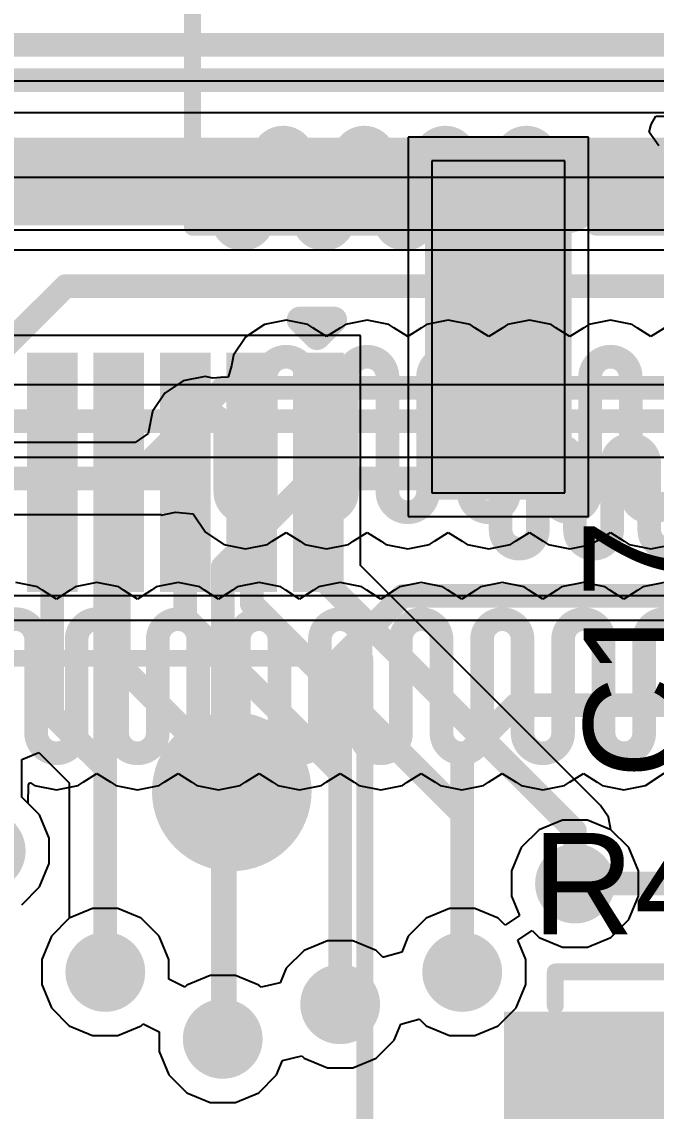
# Model space of a CAD drawing. Header units: inches. Extents: x -3 to 128, y -12 to 41.
# Drawn here: x 78.5 to 83.27, y 27.56 to 35.76 of the extents above; entities that cross this region are included whole.
import ezdxf

# ---------------------------------------------------------------- set-up
doc = ezdxf.new("R2010")
doc.units = ezdxf.units.IN
for name, color, linetype in [('Bottom Layer', 5, 'Continuous'), ('Layer 1', 16, 'Continuous'), ('Layer 2', 76, 'Continuous'), ('Top Layer', 1, 'Continuous'), ('Top Overlay', 2, 'Continuous'), ('Top Paste', 8, 'Continuous'), ('Top Solder', 216, 'Continuous'), ('Via Holes', 16, 'Continuous')]:
    doc.layers.add(name, color=color, linetype=linetype)
doc.styles.add('Arial', font='', dxfattribs={"height": 0.2})
doc.styles.get('Arial').set_extended_font_data('Arial')

msp = doc.modelspace()

# ---------------------------------------------------------------- hatches: boundary and pattern name
at = {"layer": 'Bottom Layer'}
h = msp.add_hatch(color=5, dxfattribs=at)
edge = h.paths.add_edge_path()
edge.add_arc((78.23, 29.5186), 0.3, 0, 360)
h = msp.add_hatch(color=5, dxfattribs=at)
edge = h.paths.add_edge_path()
edge.add_arc((82.6609, 29.2727), 0.3, 0, 360)
h = msp.add_hatch(color=5, dxfattribs=at)
edge = h.paths.add_edge_path()
edge.add_arc((79.1292, 28.6077), 0.3, 0, 360)
h = msp.add_hatch(color=5, dxfattribs=at)
edge = h.paths.add_edge_path()
edge.add_arc((81.8127, 28.6077), 0.3, 0, 360)
h = msp.add_hatch(color=5, dxfattribs=at)
edge = h.paths.add_edge_path()
edge.add_arc((80.895, 28.3647), 0.3, 0, 360)
h = msp.add_hatch(color=5, dxfattribs=at)
edge = h.paths.add_edge_path()
edge.add_arc((80.0121, 28.1043), 0.3, 0, 360)
at = {"layer": 'Layer 1'}
h = msp.add_hatch(color=16, dxfattribs=at)
edge = h.paths.add_edge_path()
edge.add_arc((78.23, 29.5186), 0.3, 0, 360)
h = msp.add_hatch(color=16, dxfattribs=at)
edge = h.paths.add_edge_path()
edge.add_arc((82.6609, 29.2727), 0.3, 0, 360)
h = msp.add_hatch(color=16, dxfattribs=at)
edge = h.paths.add_edge_path()
edge.add_arc((79.1292, 28.6077), 0.3, 0, 360)
h = msp.add_hatch(color=16, dxfattribs=at)
edge = h.paths.add_edge_path()
edge.add_arc((81.8127, 28.6077), 0.3, 0, 360)
h = msp.add_hatch(color=16, dxfattribs=at)
edge = h.paths.add_edge_path()
edge.add_arc((80.895, 28.3647), 0.3, 0, 360)
h = msp.add_hatch(color=16, dxfattribs=at)
edge = h.paths.add_edge_path()
edge.add_arc((80.0121, 28.1043), 0.3, 0, 360)
at = {"layer": 'Layer 2'}
h = msp.add_hatch(color=76, dxfattribs=at)
edge = h.paths.add_edge_path()
edge.add_arc((78.23, 29.5186), 0.3, 0, 360)
h = msp.add_hatch(color=76, dxfattribs=at)
edge = h.paths.add_edge_path()
edge.add_arc((82.6609, 29.2727), 0.3, 0, 360)
h = msp.add_hatch(color=76, dxfattribs=at)
edge = h.paths.add_edge_path()
edge.add_arc((79.1292, 28.6077), 0.3, 0, 360)
h = msp.add_hatch(color=76, dxfattribs=at)
edge = h.paths.add_edge_path()
edge.add_arc((81.8127, 28.6077), 0.3, 0, 360)
h = msp.add_hatch(color=76, dxfattribs=at)
edge = h.paths.add_edge_path()
edge.add_arc((80.895, 28.3647), 0.3, 0, 360)
h = msp.add_hatch(color=76, dxfattribs=at)
edge = h.paths.add_edge_path()
edge.add_arc((80.0121, 28.1043), 0.3, 0, 360)
at = {"layer": 'Top Layer'}
for points in [[(81.5847, 34.7119), (82.5847, 34.7119), (82.5847, 32.2119), (81.5847, 32.2119)], [(78.5901, 33.2179), (78.8702, 33.2179), (78.8702, 31.5179), (78.5901, 31.5179)], [(79.09, 33.2179), (79.37, 33.2179), (79.37, 31.5179), (79.09, 31.5179)], [(79.5901, 33.2179), (79.8702, 33.2179), (79.8702, 31.5179), (79.5901, 31.5179)], [(80.09, 33.2179), (80.37, 33.2179), (80.37, 31.5179), (80.09, 31.5179)], [(80.5901, 33.2179), (80.8702, 33.2179), (80.8702, 31.5179), (80.5901, 31.5179)], [(83.6481, 27.078), (82.2281, 27.078), (82.2281, 28.208), (83.6481, 28.208)]]:
    msp.add_hatch(color=1, dxfattribs=at).paths.add_polyline_path(points)
h = msp.add_hatch(color=1, dxfattribs=at)
edge = h.paths.add_edge_path()
edge.add_arc((78.23, 29.5186), 0.3, 0, 360)
h = msp.add_hatch(color=1, dxfattribs=at)
edge = h.paths.add_edge_path()
edge.add_arc((82.6609, 29.2727), 0.3, 0, 360)
h = msp.add_hatch(color=1, dxfattribs=at)
edge = h.paths.add_edge_path()
edge.add_arc((79.1292, 28.6077), 0.3, 0, 360)
h = msp.add_hatch(color=1, dxfattribs=at)
edge = h.paths.add_edge_path()
edge.add_arc((81.8127, 28.6077), 0.3, 0, 360)
h = msp.add_hatch(color=1, dxfattribs=at)
edge = h.paths.add_edge_path()
edge.add_arc((80.895, 28.3647), 0.3, 0, 360)
h = msp.add_hatch(color=1, dxfattribs=at)
edge = h.paths.add_edge_path()
edge.add_arc((80.0121, 28.1043), 0.3, 0, 360)
at = {"layer": 'Top Paste'}
for points in [[(78.5901, 33.2179), (78.8702, 33.2179), (78.8702, 31.5179), (78.5901, 31.5179)], [(79.09, 33.2179), (79.37, 33.2179), (79.37, 31.5179), (79.09, 31.5179)], [(79.5901, 33.2179), (79.8702, 33.2179), (79.8702, 31.5179), (79.5901, 31.5179)], [(80.09, 33.2179), (80.37, 33.2179), (80.37, 31.5179), (80.09, 31.5179)], [(80.5901, 33.2179), (80.8702, 33.2179), (80.8702, 31.5179), (80.5901, 31.5179)], [(83.6481, 27.078), (82.2281, 27.078), (82.2281, 28.208), (83.6481, 28.208)]]:
    msp.add_hatch(color=8, dxfattribs=at).paths.add_polyline_path(points)
at = {"layer": 'Top Solder'}
for points in [[(81.5339, 34.7627), (82.6355, 34.7627), (82.6355, 32.1611), (81.5339, 32.1611)], [(78.5393, 33.2687), (78.921, 33.2687), (78.921, 31.4671), (78.5393, 31.4671)], [(79.0392, 33.2687), (79.4208, 33.2687), (79.4208, 31.4671), (79.0392, 31.4671)], [(79.5393, 33.2687), (79.921, 33.2687), (79.921, 31.4671), (79.5393, 31.4671)], [(80.0392, 33.2687), (80.4208, 33.2687), (80.4208, 31.4671), (80.0392, 31.4671)], [(80.5393, 33.2687), (80.921, 33.2687), (80.921, 31.4671), (80.5393, 31.4671)], [(83.7497, 26.9764), (82.1265, 26.9764), (82.1265, 28.3096), (83.7497, 28.3096)]]:
    msp.add_hatch(color=216, dxfattribs=at).paths.add_polyline_path(points)
at = {"layer": 'Via Holes'}
h = msp.add_hatch(color=7, dxfattribs=at)
edge = h.paths.add_edge_path()
edge.add_arc((82.6609, 29.2727), 0.15, 0, 360)
h = msp.add_hatch(color=7, dxfattribs=at)
edge = h.paths.add_edge_path()
edge.add_arc((79.1292, 28.6077), 0.15, 0, 360)
h = msp.add_hatch(color=7, dxfattribs=at)
edge = h.paths.add_edge_path()
edge.add_arc((81.8127, 28.6077), 0.15, 0, 360)
h = msp.add_hatch(color=7, dxfattribs=at)
edge = h.paths.add_edge_path()
edge.add_arc((80.895, 28.3647), 0.15, 0, 360)
h = msp.add_hatch(color=7, dxfattribs=at)
edge = h.paths.add_edge_path()
edge.add_arc((80.0121, 28.1043), 0.15, 0, 360)

# ---------------------------------------------------------------- linework, layer by layer
at = {"layer": 'Bottom Layer'}
for p, q in [((71.728, 35.3129), (93.141, 35.3129)), ((98.3181, 35.0724), (76.0788, 35.0724)), ((78.1072, 34.1919), (86.3801, 34.1919)), ((80.3253, 33.4796), (80.1867, 33.387)), ((80.4888, 33.5122), (80.3253, 33.4796)), ((80.6524, 33.4796), (80.4888, 33.5122)), ((80.6891, 33.4551), (80.6524, 33.4796)), ((80.7936, 33.3887), (80.6891, 33.4551)), ((80.8982, 33.4551), (80.7936, 33.3887)), ((80.9349, 33.4796), (80.8982, 33.4551)), ((81.0984, 33.5122), (80.9349, 33.4796)), ((81.262, 33.4796), (81.0984, 33.5122)), ((81.2987, 33.4551), (81.262, 33.4796)), ((81.4032, 33.3887), (81.2987, 33.4551)), ((81.5078, 33.4551), (81.4032, 33.3887)), ((81.5445, 33.4796), (81.5078, 33.4551)), ((81.708, 33.5122), (81.5445, 33.4796)), ((81.8716, 33.4796), (81.708, 33.5122)), ((81.9083, 33.4551), (81.8716, 33.4796)), ((82.0128, 33.3887), (81.9083, 33.4551)), ((82.1174, 33.4551), (82.0128, 33.3887)), ((82.1541, 33.4796), (82.1174, 33.4551)), ((82.3176, 33.5122), (82.1541, 33.4796)), ((82.4812, 33.4796), (82.3176, 33.5122)), ((82.5179, 33.4551), (82.4812, 33.4796)), ((82.6224, 33.3887), (82.5179, 33.4551)), ((82.727, 33.4551), (82.6224, 33.3887)), ((82.7637, 33.4796), (82.727, 33.4551)), ((82.9272, 33.5122), (82.7637, 33.4796)), ((83.0908, 33.4796), (82.9272, 33.5122)), ((83.1275, 33.4551), (83.0908, 33.4796)), ((83.232, 33.3887), (83.1275, 33.4551)), ((83.3366, 33.4551), (83.232, 33.3887)), ((80.1867, 33.387), (80.0941, 33.2484)), ((80.0941, 33.2484), (80.078, 33.1679)), ((80.078, 33.1679), (80.0518, 33.0842)), ((79.7157, 33.0553), (79.5771, 32.9626)), ((79.8792, 33.0878), (79.7157, 33.0553)), ((79.9375, 33.0762), (79.8792, 33.0878)), ((79.9951, 33.0801), (79.9375, 33.0762)), ((80.0518, 33.0842), (79.9951, 33.0801)), ((79.5771, 32.9626), (79.4845, 32.824)), ((79.4845, 32.824), (79.4519, 32.6605)), ((79.4519, 32.6605), (79.353, 32.5927)), ((79.353, 32.5927), (78.1478, 32.5927)), ((79.549, 32.0453), (79.6575, 32.0669)), ((79.6575, 32.0669), (79.7893, 32.0556)), ((79.7893, 32.0556), (79.8819, 31.917)), ((78.0352, 32.0488), (79.549, 32.0488)), ((79.549, 32.0488), (79.549, 32.0453)), ((79.8819, 31.917), (80.0205, 31.8244)), ((80.3843, 31.8489), (80.4888, 31.9153)), ((80.4888, 31.9153), (80.5934, 31.8489)), ((80.9939, 31.8489), (81.0984, 31.9153)), ((81.0984, 31.9153), (81.203, 31.8489)), ((81.6035, 31.8489), (81.708, 31.9153)), ((81.708, 31.9153), (81.8126, 31.8489)), ((82.2131, 31.8489), (82.3176, 31.9153)), ((82.3176, 31.9153), (82.4222, 31.8489)), ((82.8227, 31.8489), (82.9272, 31.9153)), ((82.9272, 31.9153), (83.0318, 31.8489)), ((80.0205, 31.8244), (80.184, 31.7918)), ((80.184, 31.7918), (80.3476, 31.8244)), ((80.3476, 31.8244), (80.3843, 31.8489)), ((80.5934, 31.8489), (80.6301, 31.8244)), ((80.6301, 31.8244), (80.7936, 31.7918)), ((80.7936, 31.7918), (80.9572, 31.8244)), ((80.9572, 31.8244), (80.9939, 31.8489)), ((81.203, 31.8489), (81.2397, 31.8244)), ((81.2397, 31.8244), (81.4032, 31.7918)), ((81.4032, 31.7918), (81.5668, 31.8244)), ((81.5668, 31.8244), (81.6035, 31.8489)), ((81.8126, 31.8489), (81.8493, 31.8244)), ((81.8493, 31.8244), (82.0128, 31.7918)), ((82.0128, 31.7918), (82.1764, 31.8244)), ((82.1764, 31.8244), (82.2131, 31.8489)), ((82.4222, 31.8489), (82.4589, 31.8244)), ((82.4589, 31.8244), (82.6224, 31.7918)), ((82.6224, 31.7918), (82.786, 31.8244)), ((82.786, 31.8244), (82.8227, 31.8489)), ((83.0318, 31.8489), (83.0685, 31.8244)), ((83.0685, 31.8244), (83.232, 31.7918)), ((83.232, 31.7918), (83.3956, 31.8244)), ((78.6202, 31.5047), (78.4566, 31.5373)), ((78.6568, 31.4802), (78.6202, 31.5047)), ((78.7614, 31.4138), (78.6568, 31.4802)), ((78.866, 31.4802), (78.7614, 31.4138)), ((78.9027, 31.5047), (78.866, 31.4802)), ((79.0662, 31.5373), (78.9027, 31.5047)), ((79.2298, 31.5047), (79.0662, 31.5373)), ((79.2664, 31.4802), (79.2298, 31.5047)), ((79.371, 31.4138), (79.2664, 31.4802)), ((79.4756, 31.4802), (79.371, 31.4138)), ((79.5123, 31.5047), (79.4756, 31.4802)), ((79.6758, 31.5373), (79.5123, 31.5047)), ((79.8394, 31.5047), (79.6758, 31.5373)), ((79.876, 31.4802), (79.8394, 31.5047)), ((79.9806, 31.4138), (79.876, 31.4802)), ((80.0852, 31.4802), (79.9806, 31.4138)), ((80.1219, 31.5047), (80.0852, 31.4802)), ((80.2854, 31.5373), (80.1219, 31.5047)), ((80.449, 31.5047), (80.2854, 31.5373)), ((80.4856, 31.4802), (80.449, 31.5047)), ((80.5902, 31.4138), (80.4856, 31.4802)), ((80.6948, 31.4802), (80.5902, 31.4138)), ((80.7315, 31.5047), (80.6948, 31.4802)), ((80.895, 31.5373), (80.7315, 31.5047)), ((81.0586, 31.5047), (80.895, 31.5373)), ((81.0952, 31.4802), (81.0586, 31.5047)), ((81.1998, 31.4138), (81.0952, 31.4802)), ((81.3044, 31.4802), (81.1998, 31.4138)), ((81.3411, 31.5047), (81.3044, 31.4802)), ((81.5046, 31.5373), (81.3411, 31.5047)), ((81.6682, 31.5047), (81.5046, 31.5373)), ((81.7048, 31.4802), (81.6682, 31.5047)), ((81.8094, 31.4138), (81.7048, 31.4802)), ((81.914, 31.4802), (81.8094, 31.4138)), ((81.9507, 31.5047), (81.914, 31.4802)), ((82.1142, 31.5373), (81.9507, 31.5047)), ((82.2778, 31.5047), (82.1142, 31.5373)), ((82.3144, 31.4802), (82.2778, 31.5047)), ((82.419, 31.4138), (82.3144, 31.4802)), ((82.5236, 31.4802), (82.419, 31.4138)), ((82.5603, 31.5047), (82.5236, 31.4802)), ((82.7238, 31.5373), (82.5603, 31.5047)), ((82.8874, 31.5047), (82.7238, 31.5373)), ((82.924, 31.4802), (82.8874, 31.5047)), ((83.0286, 31.4138), (82.924, 31.4802)), ((83.1332, 31.4802), (83.0286, 31.4138)), ((83.1699, 31.5047), (83.1332, 31.4802)), ((83.3334, 31.5373), (83.1699, 31.5047)), ((78.9616, 30.0351), (79.0662, 30.1016)), ((79.0662, 30.1016), (79.1708, 30.0351)), ((79.5712, 30.0351), (79.6758, 30.1016)), ((79.6758, 30.1016), (79.7804, 30.0351)), ((80.1808, 30.0351), (80.2854, 30.1016)), ((80.2854, 30.1016), (80.39, 30.0351)), ((80.7904, 30.0351), (80.895, 30.1016)), ((80.895, 30.1016), (80.9996, 30.0351)), ((81.4, 30.0351), (81.5046, 30.1016)), ((81.5046, 30.1016), (81.6092, 30.0351)), ((82.0096, 30.0351), (82.1142, 30.1016)), ((82.1142, 30.1016), (82.2188, 30.0351)), ((82.6192, 30.0351), (82.7238, 30.1016)), ((82.7238, 30.1016), (82.8284, 30.0351)), ((83.1922, 30.0106), (83.3308, 30.1033)), ((78.5497, 29.8746), (78.5509, 30.0142)), ((78.5509, 30.0142), (78.5599, 30.0304)), ((78.5599, 30.0304), (78.5662, 30.0318)), ((78.5662, 30.0318), (78.5979, 30.0106)), ((78.5979, 30.0106), (78.7614, 29.9781)), ((78.7614, 29.9781), (78.925, 30.0106)), ((78.925, 30.0106), (78.9616, 30.0351)), ((79.1708, 30.0351), (79.2075, 30.0106)), ((79.2075, 30.0106), (79.371, 29.9781)), ((79.371, 29.9781), (79.5346, 30.0106)), ((79.5346, 30.0106), (79.5712, 30.0351)), ((79.7804, 30.0351), (79.8171, 30.0106)), ((79.8171, 30.0106), (79.9806, 29.9781)), ((79.9806, 29.9781), (80.1442, 30.0106)), ((80.1442, 30.0106), (80.1808, 30.0351)), ((80.39, 30.0351), (80.4267, 30.0106)), ((80.4267, 30.0106), (80.5902, 29.9781)), ((80.5902, 29.9781), (80.7538, 30.0106)), ((80.7538, 30.0106), (80.7904, 30.0351)), ((80.9996, 30.0351), (81.0363, 30.0106)), ((81.0363, 30.0106), (81.1998, 29.9781)), ((81.1998, 29.9781), (81.3634, 30.0106)), ((81.3634, 30.0106), (81.4, 30.0351)), ((81.6092, 30.0351), (81.6459, 30.0106)), ((81.6459, 30.0106), (81.8094, 29.9781)), ((81.8094, 29.9781), (81.973, 30.0106)), ((81.973, 30.0106), (82.0096, 30.0351)), ((82.2188, 30.0351), (82.2555, 30.0106)), ((82.2555, 30.0106), (82.419, 29.9781)), ((82.419, 29.9781), (82.5826, 30.0106)), ((82.5826, 30.0106), (82.6192, 30.0351)), ((82.8284, 30.0351), (82.8651, 30.0106)), ((82.8651, 30.0106), (83.0286, 29.9781)), ((83.0286, 29.9781), (83.1922, 30.0106)), ((78.6351, 29.7893), (78.5497, 29.8746)), ((78.7078, 29.6137), (78.6351, 29.7893)), ((82.3902, 29.6778), (82.2558, 29.5434)), ((82.5658, 29.7505), (82.3902, 29.6778)), ((82.7559, 29.7505), (82.5658, 29.7505)), ((82.9315, 29.6778), (82.7559, 29.7505)), ((83.0659, 29.5434), (82.9315, 29.6778)), ((78.7078, 29.4236), (78.7078, 29.6137)), ((82.2558, 29.5434), (82.1831, 29.3678)), ((83.1387, 29.3678), (83.0659, 29.5434)), ((78.6351, 29.248), (78.7078, 29.4236)), ((82.1831, 29.3678), (82.1831, 29.1777)), ((83.1387, 29.1777), (83.1387, 29.3678)), ((78.5007, 29.1136), (78.6351, 29.248)), ((82.1831, 29.1777), (82.2433, 29.0324)), ((83.0659, 29.0021), (83.1387, 29.1777)), ((79.0341, 29.0855), (78.8585, 29.0127)), ((79.2242, 29.0855), (79.0341, 29.0855)), ((79.3998, 29.0127), (79.2242, 29.0855)), ((81.7177, 29.0855), (81.542, 29.0127)), ((81.9077, 29.0855), (81.7177, 29.0855)), ((82.0833, 29.0127), (81.9077, 29.0855)), ((82.2433, 29.0324), (82.1356, 28.9605)), ((78.8585, 29.0127), (78.7241, 28.8783)), ((79.5342, 28.8783), (79.3998, 29.0127)), ((81.542, 29.0127), (81.4076, 28.8783)), ((82.1356, 28.9605), (82.0833, 29.0127)), ((82.9315, 28.8677), (83.0659, 29.0021)), ((78.7241, 28.8783), (78.6514, 28.7027)), ((79.607, 28.7027), (79.5342, 28.8783)), ((81.4076, 28.8783), (81.3576, 28.7575)), ((82.2303, 28.848), (82.338, 28.9199)), ((82.338, 28.9199), (82.3902, 28.8677)), ((82.3902, 28.8677), (82.5658, 28.7949)), ((82.7559, 28.7949), (82.9315, 28.8677)), ((80.8, 28.8425), (80.6244, 28.7698)), ((80.9901, 28.8425), (80.8, 28.8425)), ((81.1657, 28.7698), (80.9901, 28.8425)), ((82.2905, 28.7027), (82.2303, 28.848)), ((82.5658, 28.7949), (82.7559, 28.7949)), ((78.6514, 28.7027), (78.6514, 28.5126)), ((79.607, 28.5545), (79.607, 28.7027)), ((80.6244, 28.7698), (80.49, 28.6354)), ((81.2152, 28.7203), (81.1657, 28.7698)), ((81.2223, 28.7193), (81.2152, 28.7203)), ((81.3576, 28.7575), (81.2223, 28.7193)), ((82.2905, 28.5126), (82.2905, 28.7027)), ((80.49, 28.6354), (80.445, 28.5268)), ((79.7264, 28.4943), (79.607, 28.5545)), ((79.9171, 28.5821), (79.7414, 28.5094)), ((80.1071, 28.5821), (79.9171, 28.5821)), ((80.2828, 28.5094), (80.1071, 28.5821)), ((80.445, 28.5268), (80.2999, 28.4923)), ((78.6514, 28.5126), (78.7241, 28.337)), ((79.7414, 28.5094), (79.7264, 28.4943)), ((80.2999, 28.4923), (80.2828, 28.5094)), ((82.2178, 28.337), (82.2905, 28.5126)), ((78.7241, 28.337), (78.8585, 28.2026)), ((82.0833, 28.2026), (82.2178, 28.337)), ((78.8585, 28.2026), (79.0341, 28.1299)), ((79.2242, 28.1299), (79.3998, 28.2026)), ((79.3998, 28.2026), (79.4149, 28.2177)), ((79.4149, 28.2177), (79.5343, 28.1575)), ((81.3001, 28.0941), (81.3501, 28.2149)), ((81.3501, 28.2149), (81.4854, 28.2532)), ((81.4854, 28.2532), (81.4925, 28.2521)), ((81.4925, 28.2521), (81.542, 28.2026)), ((81.542, 28.2026), (81.7177, 28.1299)), ((81.9077, 28.1299), (82.0833, 28.2026)), ((79.0341, 28.1299), (79.2242, 28.1299)), ((79.5343, 28.1575), (79.5343, 28.0093)), ((81.7177, 28.1299), (81.9077, 28.1299)), ((81.1657, 27.9597), (81.3001, 28.0941)), ((79.5343, 28.0093), (79.607, 27.8337)), ((80.4621, 27.9423), (80.6072, 27.9768)), ((80.6072, 27.9768), (80.6244, 27.9597)), ((80.6244, 27.9597), (80.8, 27.8869)), ((80.9901, 27.8869), (81.1657, 27.9597)), ((80.4172, 27.8337), (80.4621, 27.9423)), ((80.8, 27.8869), (80.9901, 27.8869)), ((79.607, 27.8337), (79.7414, 27.6993)), ((80.2828, 27.6993), (80.4172, 27.8337)), ((79.7414, 27.6993), (79.9171, 27.6265)), ((79.9171, 27.6265), (80.1071, 27.6265)), ((80.1071, 27.6265), (80.2828, 27.6993))]:
    msp.add_line(p, q, dxfattribs=at)
for points, const_width in [([(78.2348, 35.5849), (93.141, 35.5849)], 0.1778), ([(76.0788, 34.6321), (86.5625, 34.6321)], 0.508), ([(80.3364, 32.2191), (80.3364, 33.0849)], 0.1778), ([(80.6412, 32.2191), (80.6412, 33.0849)], 0.1778), ([(80.946, 32.2191), (80.946, 33.0849)], 0.1778), ([(81.2508, 32.2191), (81.2508, 33.0849)], 0.1778), ([(81.5556, 32.2191), (81.5556, 33.0849)], 0.1778), ([(81.8604, 32.2191), (81.8604, 33.0849)], 0.1778), ([(82.1652, 32.2191), (82.1652, 33.0849)], 0.1778), ([(82.47, 32.2191), (82.47, 33.0849)], 0.1778), ([(82.7748, 32.2191), (82.7748, 33.0849)], 0.1778), ([(83.0796, 32.2191), (83.0796, 33.0849)], 0.1778), ([(79.7268, 32.4985), (79.7268, 32.6605)], 0.1778), ([(80.0316, 32.2191), (80.0316, 32.6605)], 0.1778), ([(78.23, 32.3207), (79.549, 32.3207)], 0.1778), ([(78.609, 30.4054), (78.609, 31.11)], 0.1778), ([(78.9138, 30.4054), (78.9138, 31.11)], 0.1778), ([(79.2186, 30.4054), (79.2186, 31.11)], 0.1778), ([(79.5234, 30.4054), (79.5234, 31.11)], 0.1778), ([(79.8282, 30.4054), (79.8282, 31.11)], 0.1778), ([(80.133, 30.4054), (80.133, 31.11)], 0.1778), ([(80.4378, 30.4054), (80.4378, 31.11)], 0.1778), ([(80.7426, 30.4054), (80.7426, 31.11)], 0.1778), ([(81.0474, 30.4054), (81.0474, 31.11)], 0.1778), ([(81.3522, 30.4054), (81.3522, 31.11)], 0.1778), ([(81.657, 30.4054), (81.657, 31.11)], 0.1778), ([(81.9618, 30.4054), (81.9618, 31.11)], 0.1778), ([(82.2666, 30.4054), (82.2666, 31.11)], 0.1778), ([(82.5714, 30.4054), (82.5714, 31.11)], 0.1778), ([(82.8762, 30.4054), (82.8762, 31.11)], 0.1778), ([(83.181, 30.4054), (83.181, 31.11)], 0.1778)]:
    msp.add_lwpolyline(points, dxfattribs=dict(at, const_width=const_width))
at = {"layer": 'Bottom Layer', "const_width": 0.1778}
for points in [[(80.3364, 33.0849, -1), (80.6412, 33.0849)], [(80.946, 33.0849, -1), (81.2508, 33.0849)], [(81.5556, 33.0849, -1), (81.8604, 33.0849)], [(82.1652, 33.0849, -1), (82.47, 33.0849)], [(82.7748, 33.0849, -1), (83.0796, 33.0849)], [(79.7268, 32.6605, -1), (80.0316, 32.6605)], [(79.7268, 32.4985, -0.414214), (79.549, 32.3207)], [(80.3364, 32.2191, -1), (80.0316, 32.2191)], [(80.946, 32.2191, -1), (80.6412, 32.2191)], [(81.5556, 32.2191, -1), (81.2508, 32.2191)], [(82.1652, 32.2191, -1), (81.8604, 32.2191)], [(82.7748, 32.2191, -1), (82.47, 32.2191)], [(83.3844, 32.2191, -1), (83.0796, 32.2191)], [(78.3042, 31.11, -1), (78.609, 31.11)], [(78.9138, 31.11, -1), (79.2186, 31.11)], [(79.5234, 31.11, -1), (79.8282, 31.11)], [(80.133, 31.11, -1), (80.4378, 31.11)], [(80.7426, 31.11, -1), (81.0474, 31.11)], [(81.3522, 31.11, -1), (81.657, 31.11)], [(81.9618, 31.11, -1), (82.2666, 31.11)], [(82.5714, 31.11, -1), (82.8762, 31.11)], [(83.181, 31.11, -1), (83.4858, 31.11)], [(78.9138, 30.4054, -1), (78.609, 30.4054)], [(79.5234, 30.4054, -1), (79.2186, 30.4054)], [(80.133, 30.4054, -1), (79.8282, 30.4054)], [(80.7426, 30.4054, -1), (80.4378, 30.4054)], [(81.3522, 30.4054, -1), (81.0474, 30.4054)], [(81.9618, 30.4054, -1), (81.657, 30.4054)], [(82.5714, 30.4054, -1), (82.2666, 30.4054)], [(83.181, 30.4054, -1), (82.8762, 30.4054)]]:
    msp.add_lwpolyline(points, format="xyb", dxfattribs=at)
at = {"layer": 'Bottom Layer', "const_width": 0.0889}
for points in [[(80.292, 33.0849, 1), (80.3809, 33.0849, 1)], [(80.292, 33.0849, 1), (80.3809, 33.0849, 1)], [(80.5968, 33.0849, 1), (80.6857, 33.0849, 1)], [(80.5968, 33.0849, 1), (80.6857, 33.0849, 1)], [(80.9016, 33.0849, 1), (80.9905, 33.0849, 1)], [(80.9016, 33.0849, 1), (80.9905, 33.0849, 1)], [(81.2064, 33.0849, 1), (81.2953, 33.0849, 1)], [(81.2064, 33.0849, 1), (81.2953, 33.0849, 1)], [(81.5112, 33.0849, 1), (81.6001, 33.0849, 1)], [(81.5112, 33.0849, 1), (81.6001, 33.0849, 1)], [(81.816, 33.0849, 1), (81.9049, 33.0849, 1)], [(81.816, 33.0849, 1), (81.9049, 33.0849, 1)], [(82.1208, 33.0849, 1), (82.2097, 33.0849, 1)], [(82.1208, 33.0849, 1), (82.2097, 33.0849, 1)], [(82.4256, 33.0849, 1), (82.5145, 33.0849, 1)], [(82.4256, 33.0849, 1), (82.5145, 33.0849, 1)], [(82.7304, 33.0849, 1), (82.8193, 33.0849, 1)], [(82.7304, 33.0849, 1), (82.8193, 33.0849, 1)], [(83.0352, 33.0849, 1), (83.1241, 33.0849, 1)], [(83.0352, 33.0849, 1), (83.1241, 33.0849, 1)], [(79.6824, 32.6605, 1), (79.7713, 32.6605, 1)], [(79.6824, 32.6605, 1), (79.7713, 32.6605, 1)], [(79.9872, 32.6605, 1), (80.0761, 32.6605, 1)], [(79.9872, 32.6605, 1), (80.0761, 32.6605, 1)], [(79.6824, 32.4985, 1), (79.7713, 32.4985, 1)], [(79.6824, 32.4985, 1), (79.7713, 32.4985, 1)], [(79.5046, 32.3207, 1), (79.5935, 32.3207, 1)], [(79.5046, 32.3207, 1), (79.5935, 32.3207, 1)], [(79.9872, 32.2191, 1), (80.0761, 32.2191, 1)], [(79.9872, 32.2191, 1), (80.0761, 32.2191, 1)], [(80.292, 32.2191, 1), (80.3809, 32.2191, 1)], [(80.292, 32.2191, 1), (80.3809, 32.2191, 1)], [(80.5968, 32.2191, 1), (80.6857, 32.2191, 1)], [(80.5968, 32.2191, 1), (80.6857, 32.2191, 1)], [(80.9016, 32.2191, 1), (80.9905, 32.2191, 1)], [(80.9016, 32.2191, 1), (80.9905, 32.2191, 1)], [(81.2064, 32.2191, 1), (81.2953, 32.2191, 1)], [(81.2064, 32.2191, 1), (81.2953, 32.2191, 1)], [(81.5112, 32.2191, 1), (81.6001, 32.2191, 1)], [(81.5112, 32.2191, 1), (81.6001, 32.2191, 1)], [(81.816, 32.2191, 1), (81.9049, 32.2191, 1)], [(81.816, 32.2191, 1), (81.9049, 32.2191, 1)], [(82.1208, 32.2191, 1), (82.2097, 32.2191, 1)], [(82.1208, 32.2191, 1), (82.2097, 32.2191, 1)], [(82.4256, 32.2191, 1), (82.5145, 32.2191, 1)], [(82.4256, 32.2191, 1), (82.5145, 32.2191, 1)], [(82.7304, 32.2191, 1), (82.8193, 32.2191, 1)], [(82.7304, 32.2191, 1), (82.8193, 32.2191, 1)], [(83.0352, 32.2191, 1), (83.1241, 32.2191, 1)], [(83.0352, 32.2191, 1), (83.1241, 32.2191, 1)], [(78.5646, 31.11, 1), (78.6535, 31.11, 1)], [(78.5646, 31.11, 1), (78.6535, 31.11, 1)], [(78.8694, 31.11, 1), (78.9583, 31.11, 1)], [(78.8694, 31.11, 1), (78.9583, 31.11, 1)], [(79.1742, 31.11, 1), (79.2631, 31.11, 1)], [(79.1742, 31.11, 1), (79.2631, 31.11, 1)], [(79.479, 31.11, 1), (79.5679, 31.11, 1)], [(79.479, 31.11, 1), (79.5679, 31.11, 1)], [(79.7838, 31.11, 1), (79.8727, 31.11, 1)], [(79.7838, 31.11, 1), (79.8727, 31.11, 1)], [(80.0886, 31.11, 1), (80.1775, 31.11, 1)], [(80.0886, 31.11, 1), (80.1775, 31.11, 1)], [(80.3934, 31.11, 1), (80.4823, 31.11, 1)], [(80.3934, 31.11, 1), (80.4823, 31.11, 1)], [(80.6982, 31.11, 1), (80.7871, 31.11, 1)], [(80.6982, 31.11, 1), (80.7871, 31.11, 1)], [(81.003, 31.11, 1), (81.0919, 31.11, 1)], [(81.003, 31.11, 1), (81.0919, 31.11, 1)], [(81.3078, 31.11, 1), (81.3967, 31.11, 1)], [(81.3078, 31.11, 1), (81.3967, 31.11, 1)], [(81.6126, 31.11, 1), (81.7015, 31.11, 1)], [(81.6126, 31.11, 1), (81.7015, 31.11, 1)], [(81.9174, 31.11, 1), (82.0063, 31.11, 1)], [(81.9174, 31.11, 1), (82.0063, 31.11, 1)], [(82.2222, 31.11, 1), (82.3111, 31.11, 1)], [(82.2222, 31.11, 1), (82.3111, 31.11, 1)], [(82.527, 31.11, 1), (82.6159, 31.11, 1)], [(82.527, 31.11, 1), (82.6159, 31.11, 1)], [(82.8318, 31.11, 1), (82.9207, 31.11, 1)], [(82.8318, 31.11, 1), (82.9207, 31.11, 1)], [(83.1366, 31.11, 1), (83.2255, 31.11, 1)], [(83.1366, 31.11, 1), (83.2255, 31.11, 1)], [(78.5646, 30.4054, 1), (78.6535, 30.4054, 1)], [(78.5646, 30.4054, 1), (78.6535, 30.4054, 1)], [(78.8694, 30.4054, 1), (78.9583, 30.4054, 1)], [(78.8694, 30.4054, 1), (78.9583, 30.4054, 1)], [(79.1742, 30.4054, 1), (79.2631, 30.4054, 1)], [(79.1742, 30.4054, 1), (79.2631, 30.4054, 1)], [(79.479, 30.4054, 1), (79.5679, 30.4054, 1)], [(79.479, 30.4054, 1), (79.5679, 30.4054, 1)], [(79.7838, 30.4054, 1), (79.8727, 30.4054, 1)], [(79.7838, 30.4054, 1), (79.8727, 30.4054, 1)], [(80.0886, 30.4054, 1), (80.1775, 30.4054, 1)], [(80.0886, 30.4054, 1), (80.1775, 30.4054, 1)], [(80.3934, 30.4054, 1), (80.4823, 30.4054, 1)], [(80.3934, 30.4054, 1), (80.4823, 30.4054, 1)], [(80.6982, 30.4054, 1), (80.7871, 30.4054, 1)], [(80.6982, 30.4054, 1), (80.7871, 30.4054, 1)], [(81.003, 30.4054, 1), (81.0919, 30.4054, 1)], [(81.003, 30.4054, 1), (81.0919, 30.4054, 1)], [(81.3078, 30.4054, 1), (81.3967, 30.4054, 1)], [(81.3078, 30.4054, 1), (81.3967, 30.4054, 1)], [(81.6126, 30.4054, 1), (81.7015, 30.4054, 1)], [(81.6126, 30.4054, 1), (81.7015, 30.4054, 1)], [(81.9174, 30.4054, 1), (82.0063, 30.4054, 1)], [(81.9174, 30.4054, 1), (82.0063, 30.4054, 1)], [(82.2222, 30.4054, 1), (82.3111, 30.4054, 1)], [(82.2222, 30.4054, 1), (82.3111, 30.4054, 1)], [(82.527, 30.4054, 1), (82.6159, 30.4054, 1)], [(82.527, 30.4054, 1), (82.6159, 30.4054, 1)], [(82.8318, 30.4054, 1), (82.9207, 30.4054, 1)], [(82.8318, 30.4054, 1), (82.9207, 30.4054, 1)], [(83.1366, 30.4054, 1), (83.2255, 30.4054, 1)], [(83.1366, 30.4054, 1), (83.2255, 30.4054, 1)]]:
    msp.add_lwpolyline(points, format="xyb", close=True, dxfattribs=at)
at = {"layer": 'Layer 1'}
for p, q in [((83.2345, 34.9847), (83.2682, 35.046)), ((83.2682, 35.046), (96.2543, 35.046)), ((83.2193, 34.9276), (83.2345, 34.9847)), ((83.2913, 34.823), (83.2193, 34.9276))]:
    msp.add_line(p, q, dxfattribs=at)
at = {"layer": 'Layer 1', "const_width": 0.1778}
for points in [[(76.7646, 35.3179), (84.1973, 35.3179)], [(80.3139, 34.2765), (80.3139, 34.7337)], [(80.6187, 34.2765), (80.6187, 34.7337)], [(80.9235, 34.2765), (80.9235, 34.7337)], [(81.2283, 34.2765), (81.2283, 34.7337)], [(81.5331, 34.2765), (81.5331, 34.7337)], [(81.8379, 34.2765), (81.8379, 34.7337)], [(82.1427, 34.2765), (82.1427, 34.7337)], [(82.4475, 34.4073), (82.4475, 34.7337)], [(77.2677, 34.6321), (79.4375, 34.6321)], [(79.4375, 34.6321), (79.8313, 34.6321)], [(82.7523, 34.4073), (82.7523, 34.6322)], [(83.0571, 34.4543), (83.0571, 34.6322)], [(80.0091, 34.2765), (80.0091, 34.4543)], [(77.7598, 32.6975), (78.8308, 33.7685)], [(78.8308, 33.7685), (95.8589, 33.7685)], [(79.1292, 32.1154), (80.0175, 33.0038)], [(80.0175, 33.0038), (87.0339, 33.0038)], [(82.3812, 31.9326), (82.3812, 32.435)], [(82.6606, 31.9326), (82.6606, 32.435)], [(82.94, 31.9326), (82.94, 32.435)], [(83.2194, 31.9326), (83.2194, 32.435)], [(80.0121, 31.6553), (80.6775, 32.3207)], [(80.6775, 32.3207), (81.5556, 32.3207)], [(81.5556, 32.3207), (81.924, 32.3207)], [(82.1018, 31.9326), (82.1018, 32.1429)], [(79.1292, 28.6077), (79.1292, 32.1154)], [(80.0121, 28.1043), (80.0121, 31.6553)], [(80.895, 30.968), (81.3644, 31.4373)], [(81.3644, 31.4373), (90.7185, 31.4373)], [(80.895, 28.3647), (80.895, 30.968)], [(81.8127, 30.2139), (82.2144, 30.6156)], [(82.2144, 30.6156), (84.9653, 30.6156)], [(81.8127, 28.6077), (81.8127, 30.2139)], [(82.6609, 29.2727), (83.3618, 29.2727)]]:
    msp.add_lwpolyline(points, dxfattribs=at)
for points in [[(80.3139, 34.7337, -1), (80.6187, 34.7337)], [(80.9235, 34.7337, -1), (81.2283, 34.7337)], [(81.5331, 34.7337, -1), (81.8379, 34.7337)], [(82.1427, 34.7337, -1), (82.4475, 34.7337)], [(82.7523, 34.6322, -1), (83.0571, 34.6322)], [(79.8313, 34.6321, -0.414214), (80.0091, 34.4543)], [(83.3619, 34.4543, -1), (83.0571, 34.4543)], [(82.7523, 34.4073, -1), (82.4475, 34.4073)], [(80.3139, 34.2765, -1), (80.0091, 34.2765)], [(80.9235, 34.2765, -1), (80.6187, 34.2765)], [(81.5331, 34.2765, -1), (81.2283, 34.2765)], [(82.1427, 34.2765, -1), (81.8379, 34.2765)], [(82.3812, 32.435, -1), (82.6606, 32.435)], [(82.94, 32.435, -1), (83.2194, 32.435)], [(81.924, 32.3207, -0.414214), (82.1018, 32.1429)], [(82.3812, 31.9326, -1), (82.1018, 31.9326)], [(82.94, 31.9326, -1), (82.6606, 31.9326)], [(83.4988, 31.9326, -1), (83.2194, 31.9326)]]:
    msp.add_lwpolyline(points, format="xyb", dxfattribs=at)
at = {"layer": 'Layer 1', "const_width": 0.0889}
for points in [[(80.2694, 34.7337, 1), (80.3583, 34.7337, 1)], [(80.2694, 34.7337, 1), (80.3583, 34.7337, 1)], [(80.5742, 34.7337, 1), (80.6631, 34.7337, 1)], [(80.5742, 34.7337, 1), (80.6631, 34.7337, 1)], [(80.879, 34.7337, 1), (80.9679, 34.7337, 1)], [(80.879, 34.7337, 1), (80.9679, 34.7337, 1)], [(81.1838, 34.7337, 1), (81.2727, 34.7337, 1)], [(81.1838, 34.7337, 1), (81.2727, 34.7337, 1)], [(81.4886, 34.7337, 1), (81.5775, 34.7337, 1)], [(81.4886, 34.7337, 1), (81.5775, 34.7337, 1)], [(81.7934, 34.7337, 1), (81.8823, 34.7337, 1)], [(81.7934, 34.7337, 1), (81.8823, 34.7337, 1)], [(82.0982, 34.7337, 1), (82.1871, 34.7337, 1)], [(82.0982, 34.7337, 1), (82.1871, 34.7337, 1)], [(82.403, 34.7337, 1), (82.4919, 34.7337, 1)], [(82.403, 34.7337, 1), (82.4919, 34.7337, 1)], [(79.3931, 34.6321, 1), (79.482, 34.6321, 1)], [(79.3931, 34.6321, 1), (79.482, 34.6321, 1)], [(79.7868, 34.6321, 1), (79.8757, 34.6321, 1)], [(79.7868, 34.6321, 1), (79.8757, 34.6321, 1)], [(82.7078, 34.6322, 1), (82.7967, 34.6322, 1)], [(82.7078, 34.6322, 1), (82.7967, 34.6322, 1)], [(83.0126, 34.6322, 1), (83.1015, 34.6322, 1)], [(83.0126, 34.6322, 1), (83.1015, 34.6322, 1)], [(79.9646, 34.4543, 1), (80.0535, 34.4543, 1)], [(79.9646, 34.4543, 1), (80.0535, 34.4543, 1)], [(83.0126, 34.4543, 1), (83.1015, 34.4543, 1)], [(83.0126, 34.4543, 1), (83.1015, 34.4543, 1)], [(82.403, 34.4073, 1), (82.4919, 34.4073, 1)], [(82.403, 34.4073, 1), (82.4919, 34.4073, 1)], [(82.7078, 34.4073, 1), (82.7967, 34.4073, 1)], [(82.7078, 34.4073, 1), (82.7967, 34.4073, 1)], [(79.9646, 34.2765, 1), (80.0535, 34.2765, 1)], [(79.9646, 34.2765, 1), (80.0535, 34.2765, 1)], [(80.2694, 34.2765, 1), (80.3583, 34.2765, 1)], [(80.2694, 34.2765, 1), (80.3583, 34.2765, 1)], [(80.5742, 34.2765, 1), (80.6631, 34.2765, 1)], [(80.5742, 34.2765, 1), (80.6631, 34.2765, 1)], [(80.879, 34.2765, 1), (80.9679, 34.2765, 1)], [(80.879, 34.2765, 1), (80.9679, 34.2765, 1)], [(81.1838, 34.2765, 1), (81.2727, 34.2765, 1)], [(81.1838, 34.2765, 1), (81.2727, 34.2765, 1)], [(81.4886, 34.2765, 1), (81.5775, 34.2765, 1)], [(81.4886, 34.2765, 1), (81.5775, 34.2765, 1)], [(81.7934, 34.2765, 1), (81.8823, 34.2765, 1)], [(81.7934, 34.2765, 1), (81.8823, 34.2765, 1)], [(82.0982, 34.2765, 1), (82.1871, 34.2765, 1)], [(82.0982, 34.2765, 1), (82.1871, 34.2765, 1)], [(78.7863, 33.7685, 1), (78.8752, 33.7685, 1)], [(78.7863, 33.7685, 1), (78.8752, 33.7685, 1)], [(79.9731, 33.0038, 1), (80.062, 33.0038, 1)], [(79.9731, 33.0038, 1), (80.062, 33.0038, 1)], [(82.3367, 32.435, 1), (82.4256, 32.435, 1)], [(82.3367, 32.435, 1), (82.4256, 32.435, 1)], [(82.6161, 32.435, 1), (82.705, 32.435, 1)], [(82.6161, 32.435, 1), (82.705, 32.435, 1)], [(82.8955, 32.435, 1), (82.9844, 32.435, 1)], [(82.8955, 32.435, 1), (82.9844, 32.435, 1)], [(83.1749, 32.435, 1), (83.2638, 32.435, 1)], [(83.1749, 32.435, 1), (83.2638, 32.435, 1)], [(80.6331, 32.3207, 1), (80.722, 32.3207, 1)], [(80.6331, 32.3207, 1), (80.722, 32.3207, 1)], [(81.5112, 32.3207, 1), (81.6001, 32.3207, 1)], [(81.5112, 32.3207, 1), (81.6001, 32.3207, 1)], [(81.8795, 32.3207, 1), (81.9684, 32.3207, 1)], [(81.8795, 32.3207, 1), (81.9684, 32.3207, 1)], [(82.0573, 32.1429, 1), (82.1462, 32.1429, 1)], [(82.0573, 32.1429, 1), (82.1462, 32.1429, 1)], [(79.0847, 32.1154, 1), (79.1736, 32.1154, 1)], [(79.0847, 32.1154, 1), (79.1736, 32.1154, 1)], [(82.0573, 31.9326, 1), (82.1462, 31.9326, 1)], [(82.0573, 31.9326, 1), (82.1462, 31.9326, 1)], [(82.3367, 31.9326, 1), (82.4256, 31.9326, 1)], [(82.3367, 31.9326, 1), (82.4256, 31.9326, 1)], [(82.6161, 31.9326, 1), (82.705, 31.9326, 1)], [(82.6161, 31.9326, 1), (82.705, 31.9326, 1)], [(82.8955, 31.9326, 1), (82.9844, 31.9326, 1)], [(82.8955, 31.9326, 1), (82.9844, 31.9326, 1)], [(83.1749, 31.9326, 1), (83.2638, 31.9326, 1)], [(83.1749, 31.9326, 1), (83.2638, 31.9326, 1)], [(79.9676, 31.6553, 1), (80.0565, 31.6553, 1)], [(79.9676, 31.6553, 1), (80.0565, 31.6553, 1)], [(81.3199, 31.4373, 1), (81.4088, 31.4373, 1)], [(81.3199, 31.4373, 1), (81.4088, 31.4373, 1)], [(80.8506, 30.968, 1), (80.9395, 30.968, 1)], [(80.8506, 30.968, 1), (80.9395, 30.968, 1)], [(82.17, 30.6156, 1), (82.2589, 30.6156, 1)], [(82.17, 30.6156, 1), (82.2589, 30.6156, 1)], [(81.7682, 30.2139, 1), (81.8571, 30.2139, 1)], [(81.7682, 30.2139, 1), (81.8571, 30.2139, 1)], [(82.6164, 29.2727, 1), (82.7053, 29.2727, 1)], [(79.0847, 28.6077, 1), (79.1736, 28.6077, 1)], [(81.7682, 28.6077, 1), (81.8571, 28.6077, 1)], [(80.8506, 28.3647, 1), (80.9395, 28.3647, 1)], [(79.9676, 28.1043, 1), (80.0565, 28.1043, 1)]]:
    msp.add_lwpolyline(points, format="xyb", close=True, dxfattribs=at)
at = {"layer": 'Layer 2'}
for p, q in [((87.1005, 34.5858), (73.8807, 34.5858)), ((78.2434, 34.042), (86.9879, 34.042)), ((85.6578, 33.0245), (72.3109, 33.0245)), ((72.1982, 32.4806), (85.5451, 32.4806)), ((86.088, 31.4373), (70.7927, 31.4373)), ((70.7927, 31.256), (85.9068, 31.256)), ((78.6351, 29.7893), (78.5007, 29.9237)), ((78.7078, 29.6137), (78.6351, 29.7893)), ((82.3902, 29.6778), (82.2558, 29.5434)), ((82.5658, 29.7505), (82.3902, 29.6778)), ((82.7559, 29.7505), (82.5658, 29.7505)), ((82.9315, 29.6778), (82.7559, 29.7505)), ((83.0659, 29.5434), (82.9315, 29.6778)), ((78.7078, 29.4236), (78.7078, 29.6137)), ((82.2558, 29.5434), (82.1831, 29.3678)), ((83.1387, 29.3678), (83.0659, 29.5434)), ((78.6351, 29.248), (78.7078, 29.4236)), ((82.1831, 29.3678), (82.1831, 29.1777)), ((83.1387, 29.1777), (83.1387, 29.3678)), ((78.5007, 29.1136), (78.6351, 29.248)), ((82.1831, 29.1777), (82.2433, 29.0324)), ((83.0659, 29.0021), (83.1387, 29.1777)), ((79.0341, 29.0855), (78.8585, 29.0127)), ((79.2242, 29.0855), (79.0341, 29.0855)), ((79.3998, 29.0127), (79.2242, 29.0855)), ((81.7177, 29.0855), (81.542, 29.0127)), ((81.9077, 29.0855), (81.7177, 29.0855)), ((82.0833, 29.0127), (81.9077, 29.0855)), ((82.2433, 29.0324), (82.1356, 28.9605)), ((78.8585, 29.0127), (78.7241, 28.8783)), ((79.5342, 28.8783), (79.3998, 29.0127)), ((81.542, 29.0127), (81.4076, 28.8783)), ((82.1356, 28.9605), (82.0833, 29.0127)), ((82.9315, 28.8677), (83.0659, 29.0021)), ((78.7241, 28.8783), (78.6514, 28.7027)), ((79.607, 28.7027), (79.5342, 28.8783)), ((81.4076, 28.8783), (81.3576, 28.7575)), ((82.2303, 28.848), (82.338, 28.9199)), ((82.338, 28.9199), (82.3902, 28.8677)), ((82.3902, 28.8677), (82.5658, 28.7949)), ((82.7559, 28.7949), (82.9315, 28.8677)), ((80.8, 28.8425), (80.6244, 28.7698)), ((80.9901, 28.8425), (80.8, 28.8425)), ((81.1657, 28.7698), (80.9901, 28.8425)), ((82.2905, 28.7027), (82.2303, 28.848)), ((82.5658, 28.7949), (82.7559, 28.7949)), ((78.6514, 28.7027), (78.6514, 28.5126)), ((79.607, 28.5545), (79.607, 28.7027)), ((80.6244, 28.7698), (80.49, 28.6354)), ((81.2152, 28.7203), (81.1657, 28.7698)), ((81.2223, 28.7193), (81.2152, 28.7203)), ((81.3576, 28.7575), (81.2223, 28.7193)), ((82.2905, 28.5126), (82.2905, 28.7027)), ((80.49, 28.6354), (80.445, 28.5268)), ((79.7264, 28.4943), (79.607, 28.5545)), ((79.9171, 28.5821), (79.7414, 28.5094)), ((80.1071, 28.5821), (79.9171, 28.5821)), ((80.2828, 28.5094), (80.1071, 28.5821)), ((80.445, 28.5268), (80.2999, 28.4923)), ((78.6514, 28.5126), (78.7241, 28.337)), ((79.7414, 28.5094), (79.7264, 28.4943)), ((80.2999, 28.4923), (80.2828, 28.5094)), ((82.2178, 28.337), (82.2905, 28.5126)), ((78.7241, 28.337), (78.8585, 28.2026)), ((82.0833, 28.2026), (82.2178, 28.337)), ((78.8585, 28.2026), (79.0341, 28.1299)), ((79.2242, 28.1299), (79.3998, 28.2026)), ((79.3998, 28.2026), (79.4149, 28.2177)), ((79.4149, 28.2177), (79.5343, 28.1575)), ((81.3001, 28.0941), (81.3501, 28.2149)), ((81.3501, 28.2149), (81.4854, 28.2532)), ((81.4854, 28.2532), (81.4925, 28.2521)), ((81.4925, 28.2521), (81.542, 28.2026)), ((81.542, 28.2026), (81.7177, 28.1299)), ((81.9077, 28.1299), (82.0833, 28.2026)), ((79.0341, 28.1299), (79.2242, 28.1299)), ((79.5343, 28.1575), (79.5343, 28.0093)), ((81.7177, 28.1299), (81.9077, 28.1299)), ((81.1657, 27.9597), (81.3001, 28.0941)), ((79.5343, 28.0093), (79.607, 27.8337)), ((80.4621, 27.9423), (80.6072, 27.9768)), ((80.6072, 27.9768), (80.6244, 27.9597)), ((80.6244, 27.9597), (80.8, 27.8869)), ((80.9901, 27.8869), (81.1657, 27.9597)), ((80.4172, 27.8337), (80.4621, 27.9423)), ((80.8, 27.8869), (80.9901, 27.8869)), ((79.607, 27.8337), (79.7414, 27.6993)), ((80.2828, 27.6993), (80.4172, 27.8337)), ((79.7414, 27.6993), (79.9171, 27.6265)), ((79.9171, 27.6265), (80.1071, 27.6265)), ((80.1071, 27.6265), (80.2828, 27.6993))]:
    msp.add_line(p, q, dxfattribs=at)
at = {"layer": 'Layer 2', "const_width": 0.1778}
for points in [[(73.4769, 34.3139), (87.1005, 34.3139)], [(75.7803, 32.7525), (85.6578, 32.7525)]]:
    msp.add_lwpolyline(points, dxfattribs=at)
at = {"layer": 'Top Layer'}
for p, q in [((82.7625, 34.8897), (81.4069, 34.8897)), ((81.4069, 34.8897), (81.4069, 32.0341)), ((82.7625, 32.0341), (82.7625, 34.8897)), ((78.5478, 33.3957), (78.2528, 33.3957)), ((78.9122, 33.3957), (78.5478, 33.3957)), ((78.5478, 33.3957), (78.5478, 33.3957)), ((79.5478, 33.3957), (78.9122, 33.3957)), ((78.9122, 33.3957), (78.9122, 33.3957)), ((81.048, 33.3957), (79.5478, 33.3957)), ((79.5478, 33.3957), (79.5478, 33.3957)), ((81.048, 31.6666), (81.048, 33.3957)), ((81.4069, 32.0341), (82.7625, 32.0341)), ((82.8532, 29.8614), (81.048, 31.6666)), ((78.502, 30.2063), (78.629, 30.2589)), ((78.629, 30.2589), (78.8572, 30.0306)), ((78.502, 29.9224), (78.502, 30.2063)), ((78.8572, 30.0306), (78.8572, 29.0115)), ((78.6351, 29.7893), (78.502, 29.9224)), ((82.9121, 29.7732), (82.8532, 29.8614)), ((78.7078, 29.6137), (78.6351, 29.7893)), ((82.9311, 29.678), (82.9121, 29.7732)), ((82.9315, 29.6778), (82.9311, 29.678)), ((83.0659, 29.5434), (82.9315, 29.6778)), ((78.7078, 29.4236), (78.7078, 29.6137)), ((83.1387, 29.3678), (83.0659, 29.5434)), ((78.6351, 29.248), (78.7078, 29.4236)), ((83.1387, 29.1777), (83.1387, 29.3678)), ((78.5007, 29.1136), (78.6351, 29.248)), ((83.0659, 29.0021), (83.1387, 29.1777)), ((78.8572, 29.0115), (78.7241, 28.8783)), ((82.9315, 28.8677), (83.0659, 29.0021)), ((78.7241, 28.8783), (78.6514, 28.7027)), ((82.2303, 28.848), (82.338, 28.9199)), ((82.338, 28.9199), (82.3902, 28.8677)), ((82.3902, 28.8677), (82.5658, 28.7949)), ((82.7559, 28.7949), (82.9315, 28.8677)), ((82.2905, 28.7027), (82.2303, 28.848)), ((82.5658, 28.7949), (82.7559, 28.7949)), ((78.6514, 28.7027), (78.6514, 28.5126)), ((82.2905, 28.5126), (82.2905, 28.7027)), ((78.6514, 28.5126), (78.7241, 28.337)), ((82.2178, 28.337), (82.2905, 28.5126)), ((78.7241, 28.337), (78.8585, 28.2026)), ((82.0833, 28.2026), (82.2178, 28.337)), ((78.8585, 28.2026), (79.0341, 28.1299)), ((79.2242, 28.1299), (79.3998, 28.2026)), ((79.3998, 28.2026), (79.4149, 28.2177)), ((79.4149, 28.2177), (79.5343, 28.1575)), ((81.3001, 28.0941), (81.3501, 28.2149)), ((81.3501, 28.2149), (81.4854, 28.2532)), ((81.4854, 28.2532), (81.4925, 28.2521)), ((81.4925, 28.2521), (81.542, 28.2026)), ((81.542, 28.2026), (81.7177, 28.1299)), ((81.9077, 28.1299), (82.0833, 28.2026)), ((79.0341, 28.1299), (79.2242, 28.1299)), ((79.5343, 28.1575), (79.5343, 28.0093)), ((81.7177, 28.1299), (81.9077, 28.1299)), ((81.1657, 27.9597), (81.3001, 28.0941)), ((79.5343, 28.0093), (79.607, 27.8337)), ((80.4621, 27.9423), (80.6072, 27.9768)), ((80.6072, 27.9768), (80.6244, 27.9597)), ((80.6244, 27.9597), (80.8, 27.8869)), ((80.9901, 27.8869), (81.1657, 27.9597)), ((80.4172, 27.8337), (80.4621, 27.9423)), ((80.8, 27.8869), (80.9901, 27.8869)), ((79.607, 27.8337), (79.7414, 27.6993)), ((80.2828, 27.6993), (80.4172, 27.8337)), ((79.7414, 27.6993), (79.9171, 27.6265)), ((79.9171, 27.6265), (80.1071, 27.6265)), ((80.1071, 27.6265), (80.2828, 27.6993))]:
    msp.add_line(p, q, dxfattribs=at)
at = {"layer": 'Top Layer', "const_width": 0.1778}
for points in [[(78.7299, 30.5425), (78.7299, 32.3679)], [(79.2298, 30.9227), (79.2298, 32.3679)], [(79.7299, 31.2727), (79.7299, 32.3679)], [(80.23, 31.3786), (80.23, 32.3679)], [(80.7299, 31.6001), (80.7299, 32.3679)], [(80.7299, 31.6001), (82.6609, 29.6692)], [(80.23, 31.3786), (81.8127, 29.7959)], [(79.7299, 31.2727), (80.895, 30.1075)], [(79.2298, 30.9227), (80.0286, 30.1239)], [(78.7299, 30.5425), (79.1292, 30.1432)], [(79.1292, 28.6077), (79.1292, 30.1432)], [(80.0286, 28.1208), (80.0286, 30.1239)], [(80.895, 28.3647), (80.895, 30.1075)], [(81.8127, 28.6077), (81.8127, 29.7959)], [(82.6609, 29.2727), (82.6609, 29.6692)], [(80.0121, 28.1043), (80.0286, 28.1208)]]:
    msp.add_lwpolyline(points, dxfattribs=at)
at = {"layer": 'Top Layer', "const_width": 0.0889}
for points in [[(78.6854, 32.3679, 1), (78.7743, 32.3679, 1)], [(79.1853, 32.3679, 1), (79.2742, 32.3679, 1)], [(79.6854, 32.3679, 1), (79.7743, 32.3679, 1)], [(80.1856, 32.3679, 1), (80.2745, 32.3679, 1)], [(80.6854, 32.3679, 1), (80.7743, 32.3679, 1)], [(80.6854, 31.6001, 1), (80.7743, 31.6001, 1)], [(80.6854, 31.6001, 1), (80.7743, 31.6001, 1)], [(80.1856, 31.3786, 1), (80.2745, 31.3786, 1)], [(80.1856, 31.3786, 1), (80.2745, 31.3786, 1)], [(79.6854, 31.2727, 1), (79.7743, 31.2727, 1)], [(79.6854, 31.2727, 1), (79.7743, 31.2727, 1)], [(79.1853, 30.9227, 1), (79.2742, 30.9227, 1)], [(79.1853, 30.9227, 1), (79.2742, 30.9227, 1)], [(78.6854, 30.5425, 1), (78.7743, 30.5425, 1)], [(78.6854, 30.5425, 1), (78.7743, 30.5425, 1)], [(79.0847, 30.1432, 1), (79.1736, 30.1432, 1)], [(79.0847, 30.1432, 1), (79.1736, 30.1432, 1)], [(79.9841, 30.1239, 1), (80.073, 30.1239, 1)], [(79.9841, 30.1239, 1), (80.073, 30.1239, 1)], [(80.8506, 30.1075, 1), (80.9395, 30.1075, 1)], [(80.8506, 30.1075, 1), (80.9395, 30.1075, 1)], [(81.7682, 29.7959, 1), (81.8571, 29.7959, 1)], [(81.7682, 29.7959, 1), (81.8571, 29.7959, 1)], [(82.6164, 29.6692, 1), (82.7053, 29.6692, 1)], [(82.6164, 29.6692, 1), (82.7053, 29.6692, 1)], [(82.6164, 29.2727, 1), (82.7053, 29.2727, 1)], [(79.0847, 28.6077, 1), (79.1736, 28.6077, 1)], [(81.7682, 28.6077, 1), (81.8571, 28.6077, 1)], [(80.8506, 28.3647, 1), (80.9395, 28.3647, 1)], [(79.9841, 28.1208, 1), (80.073, 28.1208, 1)], [(79.9841, 28.1208, 1), (80.073, 28.1208, 1)], [(79.9676, 28.1043, 1), (80.0565, 28.1043, 1)]]:
    msp.add_lwpolyline(points, format="xyb", close=True, dxfattribs=at)
at = {"layer": 'Top Overlay'}
for points, const_width in [([(79.7847, 34.2119), (79.7847, 37.3369)], 0.127), ([(79.7847, 34.2119), (81.3536, 34.2119)], 0.127), ([(82.8158, 34.2119), (83.3535, 34.2119)], 0.127), ([(80.5935, 33.5145), (80.8475, 33.5145)], 0.2), ([(80.5935, 33.5145), (80.7205, 33.3875)], 0.2), ([(80.7205, 33.3875), (80.8475, 33.5145)], 0.2), ([(68.8801, 30.968), (81.0801, 30.968)], 0.127), ([(81.0801, 14.268), (81.0801, 30.968)], 0.127), ([(82.5125, 28.3542), (82.5125, 28.6082)], 0.127), ([(82.5125, 28.6082), (85.7637, 28.6082)], 0.127)]:
    msp.add_lwpolyline(points, dxfattribs=dict(at, const_width=const_width))
for points, const_width in [([(79.7529, 34.2119, 1), (79.8164, 34.2119, 1)], 0.0635), ([(79.7529, 34.2119, 1), (79.8164, 34.2119, 1)], 0.0635), ([(81.3218, 34.2119, 1), (81.3853, 34.2119, 1)], 0.0635), ([(82.7841, 34.2119, 1), (82.8476, 34.2119, 1)], 0.0635), ([(80.5435, 33.5145, 1), (80.6435, 33.5145, 1)], 0.1), ([(80.5435, 33.5145, 1), (80.6435, 33.5145, 1)], 0.1), ([(80.7975, 33.5145, 1), (80.8975, 33.5145, 1)], 0.1), ([(80.7975, 33.5145, 1), (80.8975, 33.5145, 1)], 0.1), ([(80.6705, 33.3875, 1), (80.7705, 33.3875, 1)], 0.1), ([(80.6705, 33.3875, 1), (80.7705, 33.3875, 1)], 0.1), ([(81.0484, 30.968, 1), (81.1119, 30.968, 1)], 0.0635), ([(81.0484, 30.968, 1), (81.1119, 30.968, 1)], 0.0635), ([(79.63, 29.9662, 1), (79.93, 29.9662, 1)], 0.3), ([(79.63, 29.9662, 1), (79.93, 29.9662, 1)], 0.3), ([(80.2301, 29.9687, 1), (80.5301, 29.9687, 1)], 0.3), ([(80.2301, 29.9636, 1), (80.5301, 29.9636, 1)], 0.3), ([(82.4807, 28.6082, 1), (82.5442, 28.6082, 1)], 0.0635), ([(82.4807, 28.6082, 1), (82.5442, 28.6082, 1)], 0.0635), ([(82.4807, 28.3542, 1), (82.5442, 28.3542, 1)], 0.0635)]:
    msp.add_lwpolyline(points, format="xyb", close=True, dxfattribs=dict(at, const_width=const_width))
at = {"layer": 'Top Overlay', "const_width": 0.6}
for points in [[(79.78, 29.9662, -0.995777), (80.3801, 29.9687)], [(80.3801, 29.9636, -0.995777), (79.78, 29.9662)]]:
    msp.add_lwpolyline(points, format="xyb", dxfattribs=at)
at = {"layer": 'Top Paste'}
for p, q in [((81.5847, 34.7119), (81.5847, 34.7119)), ((81.5847, 34.7119), (81.5847, 32.212)), ((82.5847, 34.7119), (81.5847, 34.7119)), ((82.5847, 32.212), (82.5847, 34.7119)), ((81.5847, 32.212), (82.5847, 32.212))]:
    msp.add_line(p, q, dxfattribs=at)

# ---------------------------------------------------------------- texts
at = {"layer": 'Top Overlay', "style": 'Arial'}
msp.add_text('C17', height=0.762, rotation=90, dxfattribs=at).set_placement((83.489, 30.062))
msp.add_text('R44', height=0.762, dxfattribs=at).set_placement((82.3379, 28.8919))

doc.saveas('drawing.dxf')
